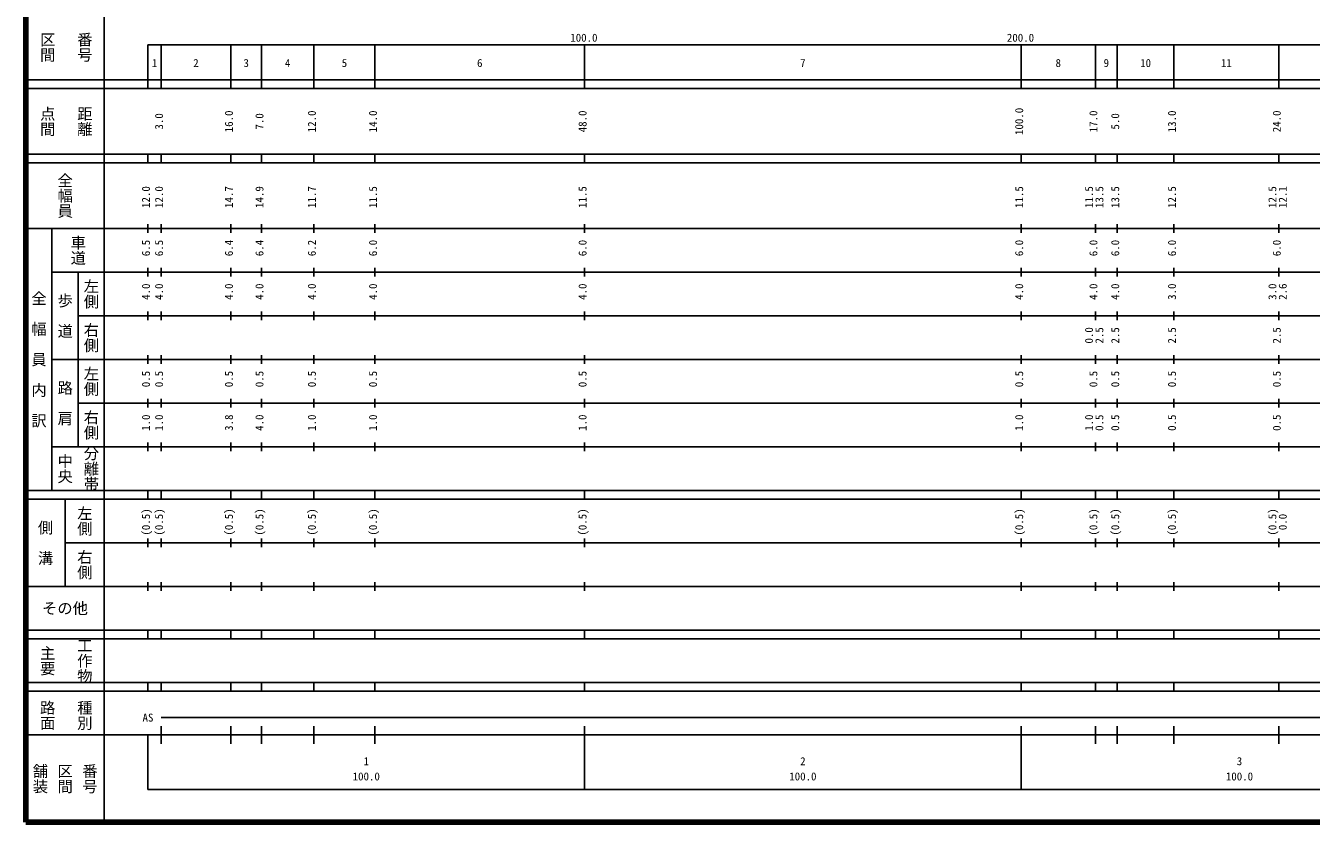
# Model space of a CAD drawing. Units: millimetres on the paper, enlarged 1000 times. Extents: x 40000 to 680000, y 20000 to 380000.
# Drawn here: x 40000 to 334448, y 20000 to 202409 of the extents above; entities that cross this region are included whole.
import ezdxf
from ezdxf.enums import TextEntityAlignment as Align

# ---------------------------------------------------------------- set-up
doc = ezdxf.new("R2010")
doc.units = ezdxf.units.MM
doc.header["$LTSCALE"] = 1000
doc.layers.add('M-TTL', color=2, linetype='Continuous', lineweight=13)
doc.layers.add('M-TTL-BAND', color=7, linetype='Continuous', lineweight=25)
doc.styles.add('@ＭＳ ゴシック', font='')
doc.styles.add('ＭＳ ゴシック', font='')
doc.styles.get('@ＭＳ ゴシック').set_extended_font_data('@MS Gothic')
doc.styles.get('ＭＳ ゴシック').set_extended_font_data('MS Gothic')

msp = doc.modelspace()

# ---------------------------------------------------------------- linework, layer by layer
at = {"layer": 'M-TTL', "lineweight": 140}
for p, q in [((40000, 380000), (40000, 20000)), ((40000, 20000), (680000, 20000))]:
    msp.add_line(p, q, dxfattribs=at)
at = {"layer": 'M-TTL-BAND'}
for p, q in [((58000, 370000), (58000, 20000)), ((68000, 198000), (579000, 198000)), ((68000, 198000), (68000, 188000)), ((71000, 188000), (71000, 198000)), ((87000, 188000), (87000, 198000)), ((94000, 188000), (94000, 198000)), ((106000, 188000), (106000, 198000)), ((120000, 188000), (120000, 198000)), ((168000, 188000), (168000, 198000)), ((268000, 188000), (268000, 198000)), ((285000, 188000), (285000, 198000)), ((290000, 188000), (290000, 198000)), ((303000, 188000), (303000, 198000)), ((327000, 188000), (327000, 198000)), ((40000, 190000), (579000, 190000)), ((40000, 188000), (579000, 188000)), ((40000, 173000), (579000, 173000)), ((40000, 171000), (579000, 171000)), ((68000, 171000), (68000, 173000)), ((71000, 171000), (71000, 173000)), ((87000, 171000), (87000, 173000)), ((94000, 171000), (94000, 173000)), ((106000, 171000), (106000, 173000)), ((120000, 171000), (120000, 173000)), ((168000, 171000), (168000, 173000)), ((268000, 171000), (268000, 173000)), ((285000, 171000), (285000, 173000)), ((290000, 171000), (290000, 173000)), ((303000, 171000), (303000, 173000)), ((327000, 171000), (327000, 173000)), ((68000, 155000), (68000, 157000)), ((71000, 155000), (71000, 157000)), ((87000, 155000), (87000, 157000)), ((94000, 155000), (94000, 157000)), ((106000, 155000), (106000, 157000)), ((120000, 155000), (120000, 157000)), ((168000, 155000), (168000, 157000)), ((268000, 155000), (268000, 157000)), ((285000, 155000), (285000, 157000)), ((290000, 155000), (290000, 157000)), ((303000, 155000), (303000, 157000)), ((327000, 155000), (327000, 157000)), ((40000, 156000), (579000, 156000)), ((46000, 96000), (46000, 156000)), ((46000, 146000), (579000, 146000)), ((52000, 146000), (52000, 106000)), ((68000, 145000), (68000, 147000)), ((71000, 145000), (71000, 147000)), ((87000, 145000), (87000, 147000)), ((94000, 145000), (94000, 147000)), ((106000, 145000), (106000, 147000)), ((120000, 145000), (120000, 147000)), ((168000, 145000), (168000, 147000)), ((268000, 145000), (268000, 147000)), ((285000, 145000), (285000, 147000)), ((290000, 145000), (290000, 147000)), ((303000, 145000), (303000, 147000)), ((327000, 145000), (327000, 147000)), ((52000, 136000), (579000, 136000)), ((68000, 135000), (68000, 137000)), ((71000, 135000), (71000, 137000)), ((87000, 135000), (87000, 137000)), ((94000, 135000), (94000, 137000)), ((106000, 135000), (106000, 137000)), ((120000, 135000), (120000, 137000)), ((168000, 135000), (168000, 137000)), ((268000, 135000), (268000, 137000)), ((285000, 135000), (285000, 137000)), ((290000, 135000), (290000, 137000)), ((303000, 135000), (303000, 137000)), ((327000, 135000), (327000, 137000)), ((68000, 125000), (68000, 127000)), ((71000, 125000), (71000, 127000)), ((87000, 125000), (87000, 127000)), ((94000, 125000), (94000, 127000)), ((106000, 125000), (106000, 127000)), ((120000, 125000), (120000, 127000)), ((168000, 125000), (168000, 127000)), ((268000, 125000), (268000, 127000)), ((285000, 125000), (285000, 127000)), ((290000, 125000), (290000, 127000)), ((303000, 125000), (303000, 127000)), ((327000, 125000), (327000, 127000)), ((46000, 126000), (579000, 126000)), ((52000, 116000), (579000, 116000)), ((68000, 115000), (68000, 117000)), ((71000, 115000), (71000, 117000)), ((87000, 115000), (87000, 117000)), ((94000, 115000), (94000, 117000)), ((106000, 115000), (106000, 117000)), ((120000, 115000), (120000, 117000)), ((168000, 115000), (168000, 117000)), ((268000, 115000), (268000, 117000)), ((285000, 115000), (285000, 117000)), ((290000, 115000), (290000, 117000)), ((303000, 115000), (303000, 117000)), ((327000, 115000), (327000, 117000)), ((68000, 105000), (68000, 107000)), ((71000, 105000), (71000, 107000)), ((87000, 105000), (87000, 107000)), ((94000, 105000), (94000, 107000)), ((106000, 105000), (106000, 107000)), ((120000, 105000), (120000, 107000)), ((168000, 105000), (168000, 107000)), ((268000, 105000), (268000, 107000)), ((285000, 105000), (285000, 107000)), ((290000, 105000), (290000, 107000)), ((303000, 105000), (303000, 107000)), ((327000, 105000), (327000, 107000)), ((46000, 106000), (579000, 106000)), ((40000, 96000), (579000, 96000)), ((68000, 94000), (68000, 96000)), ((71000, 94000), (71000, 96000)), ((87000, 94000), (87000, 96000)), ((94000, 94000), (94000, 96000)), ((106000, 94000), (106000, 96000)), ((120000, 94000), (120000, 96000)), ((168000, 94000), (168000, 96000)), ((268000, 94000), (268000, 96000)), ((285000, 94000), (285000, 96000)), ((290000, 94000), (290000, 96000)), ((303000, 94000), (303000, 96000)), ((327000, 94000), (327000, 96000)), ((40000, 94000), (579000, 94000)), ((49000, 94000), (49000, 74000)), ((49000, 84000), (579000, 84000)), ((68000, 83000), (68000, 85000)), ((71000, 83000), (71000, 85000)), ((87000, 83000), (87000, 85000)), ((94000, 83000), (94000, 85000)), ((106000, 83000), (106000, 85000)), ((120000, 83000), (120000, 85000)), ((168000, 83000), (168000, 85000)), ((268000, 83000), (268000, 85000)), ((285000, 83000), (285000, 85000)), ((290000, 83000), (290000, 85000)), ((303000, 83000), (303000, 85000)), ((327000, 83000), (327000, 85000)), ((40000, 74000), (579000, 74000)), ((68000, 73000), (68000, 75000)), ((71000, 73000), (71000, 75000)), ((87000, 73000), (87000, 75000)), ((94000, 73000), (94000, 75000)), ((106000, 73000), (106000, 75000)), ((120000, 73000), (120000, 75000)), ((168000, 73000), (168000, 75000)), ((268000, 73000), (268000, 75000)), ((285000, 73000), (285000, 75000)), ((290000, 73000), (290000, 75000)), ((303000, 73000), (303000, 75000)), ((327000, 73000), (327000, 75000)), ((40000, 64000), (579000, 64000)), ((40000, 62000), (579000, 62000)), ((68000, 62000), (68000, 64000)), ((71000, 62000), (71000, 64000)), ((87000, 62000), (87000, 64000)), ((94000, 62000), (94000, 64000)), ((106000, 62000), (106000, 64000)), ((120000, 62000), (120000, 64000)), ((168000, 62000), (168000, 64000)), ((268000, 62000), (268000, 64000)), ((285000, 62000), (285000, 64000)), ((290000, 62000), (290000, 64000)), ((303000, 62000), (303000, 64000)), ((327000, 62000), (327000, 64000)), ((40000, 52000), (579000, 52000)), ((68000, 50000), (68000, 52000)), ((71000, 50000), (71000, 52000)), ((87000, 50000), (87000, 52000)), ((94000, 50000), (94000, 52000)), ((106000, 50000), (106000, 52000)), ((120000, 50000), (120000, 52000)), ((168000, 50000), (168000, 52000)), ((268000, 50000), (268000, 52000)), ((285000, 50000), (285000, 52000)), ((290000, 50000), (290000, 52000)), ((303000, 50000), (303000, 52000)), ((327000, 50000), (327000, 52000)), ((40000, 50000), (579000, 50000)), ((71000, 44000), (440000, 44000)), ((71000, 38000), (71000, 42000)), ((87000, 38000), (87000, 42000)), ((94000, 38000), (94000, 42000)), ((106000, 38000), (106000, 42000)), ((120000, 38000), (120000, 42000)), ((168000, 27500), (168000, 42000)), ((268000, 27500), (268000, 42000)), ((285000, 38000), (285000, 42000)), ((290000, 38000), (290000, 42000)), ((303000, 38000), (303000, 42000)), ((327000, 38000), (327000, 42000)), ((40000, 40000), (579000, 40000)), ((68000, 40000), (68000, 27500)), ((68000, 27500), (579000, 27500))]:
    msp.add_line(p, q, dxfattribs=at)

# ---------------------------------------------------------------- texts
at = {"layer": 'M-TTL-BAND', "style": '@ＭＳ ゴシック'}
for s, p in [('区間', (45000, 197500)), ('番号', (53500, 197500)), ('点間', (45000, 180500)), ('距離', (53500, 180500)), ('全幅員', (49000, 163500)), ('車道', (52000, 151000)), ('左側', (55000, 141000)), ('全\u3000幅\u3000員\u3000内\u3000訳', (43000, 126000)), ('歩\u3000道', (49000, 136000)), ('右側', (55000, 131000)), ('左側', (55000, 121000)), ('路\u3000肩', (49000, 116000)), ('右側', (55000, 111000)), ('分離帯', (55000, 101000)), ('中央', (49000, 101000)), ('左側', (53500, 89000)), ('側\u3000溝', (44500, 84000)), ('右側', (53500, 79000)), ('主要', (45000, 57000)), ('工作物', (53500, 57000)), ('路面', (45000, 44500)), ('種別', (53500, 44500)), ('舗装', (43333, 30000)), ('区間', (49000, 30000)), ('番号', (54667, 30000))]:
    msp.add_text(s, height=2566, rotation=270, dxfattribs=at).set_placement(p, align=Align.MIDDLE_CENTER)
at = {"layer": 'M-TTL-BAND', "style": 'ＭＳ ゴシック'}
for s, p in [('100.0', (167844, 198195)), ('200.0', (267844, 198195)), ('1', (69500, 192405)), ('2', (79000, 192405)), ('3', (90500, 192405)), ('4', (100000, 192405)), ('5', (113000, 192405)), ('6', (144000, 192405)), ('7', (218000, 192405)), ('8', (276500, 192405)), ('9', (287500, 192405)), ('10', (296500, 192405)), ('11', (315000, 192405)), ('AS', (68000, 42500)), ('1', (118000, 32523)), ('2', (218000, 32523)), ('3', (318000, 32523)), ('100.0', (118000, 29033)), ('100.0', (218000, 29033)), ('100.0', (318000, 29033))]:
    msp.add_text(s, height=1833, dxfattribs=at).set_placement(p, align=Align.BOTTOM_CENTER)
for s, p in [('16.0', (88000, 180500)), ('12.0', (107000, 180500)), ('14.0', (121000, 180500)), ('48.0', (169000, 180500)), ('100.0', (269000, 180500)), ('17.0', (286000, 180500)), ('13.0', (304000, 180500)), ('24.0', (328000, 180500)), ('3.0', (72000, 180500)), ('7.0', (95000, 180500)), ('5.0', (291000, 180500)), ('12.0', (69000, 163174)), ('12.0', (72000, 163174)), ('14.7', (88000, 163174)), ('14.9', (95000, 163174)), ('11.7', (107000, 163174)), ('11.5', (121000, 163174)), ('11.5', (169000, 163174)), ('11.5', (269000, 163174)), ('11.5', (285000, 163174)), ('13.5', (287370, 163174)), ('13.5', (291000, 163174)), ('12.5', (304000, 163174)), ('12.5', (327000, 163174)), ('12.1', (329370, 163174)), ('6.5', (69000, 151500)), ('6.5', (72000, 151500)), ('6.4', (88000, 151500)), ('6.4', (95000, 151500)), ('6.2', (107000, 151500)), ('6.0', (121000, 151500)), ('6.0', (169000, 151500)), ('6.0', (269000, 151500)), ('6.0', (286000, 151500)), ('6.0', (291000, 151500)), ('6.0', (304000, 151500)), ('6.0', (328000, 151500)), ('4.0', (69000, 141500)), ('4.0', (72000, 141500)), ('4.0', (88000, 141500)), ('4.0', (95000, 141500)), ('4.0', (107000, 141500)), ('4.0', (121000, 141500)), ('4.0', (169000, 141500)), ('4.0', (269000, 141500)), ('4.0', (286000, 141500)), ('4.0', (291000, 141500)), ('3.0', (304000, 141500)), ('3.0', (327000, 141500)), ('2.6', (329370, 141500)), ('0.0', (285000, 131500)), ('2.5', (287370, 131500)), ('2.5', (291000, 131500)), ('2.5', (304000, 131500)), ('2.5', (328000, 131500)), ('0.5', (69000, 121500)), ('0.5', (72000, 121500)), ('0.5', (88000, 121500)), ('0.5', (95000, 121500)), ('0.5', (107000, 121500)), ('0.5', (121000, 121500)), ('0.5', (169000, 121500)), ('0.5', (269000, 121500)), ('0.5', (286000, 121500)), ('0.5', (291000, 121500)), ('0.5', (304000, 121500)), ('0.5', (328000, 121500)), ('1.0', (69000, 111500)), ('1.0', (72000, 111500)), ('3.8', (88000, 111500)), ('4.0', (95000, 111500)), ('1.0', (107000, 111500)), ('1.0', (121000, 111500)), ('1.0', (169000, 111500)), ('1.0', (269000, 111500)), ('1.0', (285000, 111500)), ('0.5', (287370, 111500)), ('0.5', (291000, 111500)), ('0.5', (304000, 111500)), ('0.5', (328000, 111500)), ('(0.5)', (69000, 88764)), ('(0.5)', (72000, 88764)), ('(0.5)', (88000, 88764)), ('(0.5)', (95000, 88764)), ('(0.5)', (107000, 88764)), ('(0.5)', (121000, 88764)), ('(0.5)', (169000, 88764)), ('(0.5)', (269000, 88764)), ('(0.5)', (286000, 88764)), ('(0.5)', (291000, 88764)), ('(0.5)', (304000, 88764)), ('(0.5)', (327000, 88764)), ('0.0', (329370, 88764))]:
    msp.add_text(s, height=1833, rotation=90, dxfattribs=at).set_placement(p, align=Align.BOTTOM_CENTER)
msp.add_text('その他', height=2566, dxfattribs=at).set_placement((49000, 69000), align=Align.MIDDLE_CENTER)

doc.saveas('drawing.dxf')
